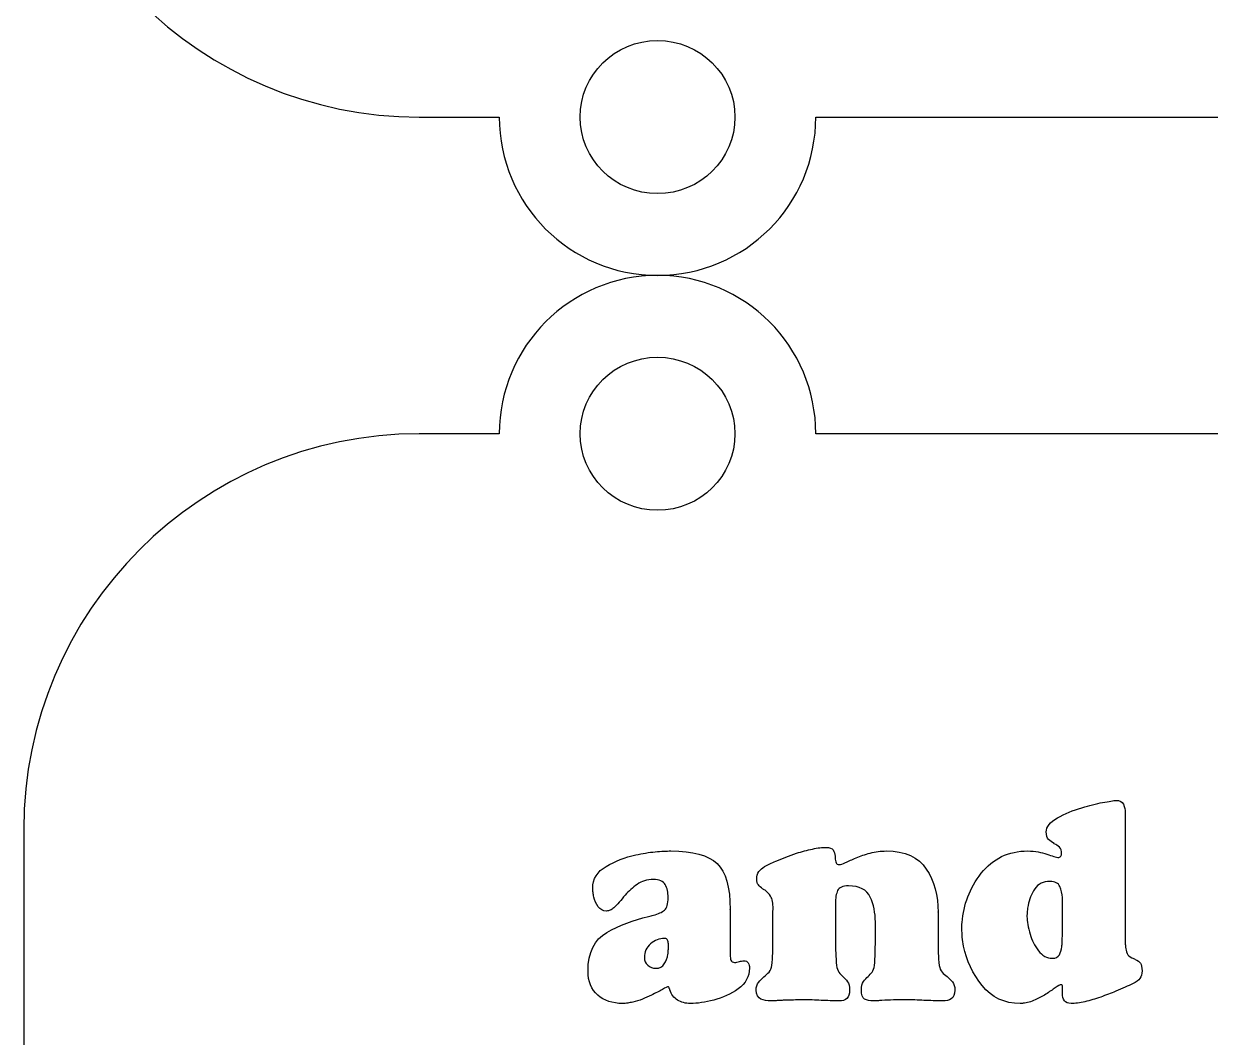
# Model space of a CAD drawing. Extents: x 1489 to 1914, y 371 to 1329.
# Drawn here: x 1616.6 to 1701.6, y 735.8 to 808.4 of the extents above; entities that cross this region are included whole.
import ezdxf

# ---------------------------------------------------------------- set-up
doc = ezdxf.new("R2010")
doc.units = 0
doc.layers.add('G0101', color=7, linetype='CONTINUOUS')

msp = doc.modelspace()

# ---------------------------------------------------------------- linework, layer by layer
at = {"layer": 'G0101', "color": 1}
for points in [[(1644.905559, 801.68148), (1650.636559, 801.68148)], [(1673.313558, 801.68148), (1734.292557, 801.68148)], [(1650.636559, 779.003881), (1644.905559, 779.003881)], [(1734.292557, 779.003881), (1673.313558, 779.003881)], [(1616.57756, 750.675881), (1616.57756, 722.292882)]]:
    msp.add_lwpolyline(points, dxfattribs=at)
for points in [[(1661.975558, 796.20148)], [(1661.975558, 773.523881)]]:
    msp.add_lwpolyline(points, close=True, dxfattribs=at)
at = {"layer": 'G0101', "color": 4}
for points in [[(1695.477258, 751.873081), (1695.477258, 743.473081), (1695.477258, 742.533081)], [(1695.477258, 751.853081), (1695.477258, 751.873081)], [(1690.397258, 749.653081), (1690.377258, 749.673081)], [(1674.697358, 748.773181), (1674.697358, 748.703181), (1674.697358, 748.633181)], [(1690.957258, 742.593081), (1690.977258, 743.313081), (1690.977258, 745.413081)], [(1690.977258, 745.413081), (1690.977258, 745.593081), (1690.977258, 745.793081)], [(1667.177558, 744.972981), (1667.177558, 741.972981), (1667.177558, 741.692981)], [(1667.177558, 744.952981), (1667.177558, 744.972981)], [(1670.237358, 742.681181), (1670.237358, 744.786181), (1670.257358, 744.986181)], [(1674.717358, 745.329181), (1674.717358, 744.768181), (1674.717358, 742.702181)], [(1682.077358, 744.764181), (1682.077358, 742.700181)], [(1682.077358, 744.744181), (1682.077358, 744.764181)], [(1677.577358, 742.682181), (1677.577358, 744.046181)], [(1683.777258, 743.573081), (1683.777258, 743.783081)], [(1662.757558, 742.332981), (1662.757558, 742.432981), (1662.757558, 742.492981)], [(1662.757558, 742.312981), (1662.757558, 742.332981)], [(1690.977258, 738.933082), (1690.977258, 739.393082), (1690.977258, 739.413082)], [(1688.067258, 738.213082), (1687.957258, 738.213082)]]:
    msp.add_lwpolyline(points, dxfattribs=at)
at = {"layer": 'G0101', "color": 1}
for points in [[(1616.57756, 830.009479), (1616.57756, 814.36448), (1629.260559, 801.68148), (1644.905559, 801.68148)], [(1656.430559, 801.68148), (1656.430559, 804.70848), (1658.912559, 807.16148), (1661.975558, 807.16148)], [(1661.975558, 807.16148), (1665.037558, 807.16148), (1667.519558, 804.70848), (1667.519558, 801.68148)], [(1650.636559, 801.68148), (1650.636559, 795.41948), (1655.712559, 790.34248), (1661.975558, 790.34248)], [(1661.975558, 796.20148), (1658.912559, 796.20148), (1656.430559, 798.65448), (1656.430559, 801.68148)], [(1667.519558, 801.68148), (1667.519558, 798.65448), (1665.037558, 796.20148), (1661.975558, 796.20148)], [(1661.975558, 790.34248), (1668.237558, 790.34248), (1673.313558, 795.41948), (1673.313558, 801.68148)], [(1661.975558, 790.34288), (1655.712559, 790.34288), (1650.636559, 785.26688), (1650.636559, 779.003881)], [(1673.313558, 779.003881), (1673.313558, 785.26688), (1668.237558, 790.34288), (1661.975558, 790.34288)], [(1656.430559, 779.003881), (1656.430559, 782.03088), (1658.912559, 784.48488), (1661.975558, 784.48488)], [(1661.975558, 784.48488), (1665.037558, 784.48488), (1667.519558, 782.03088), (1667.519558, 779.003881)], [(1644.905559, 779.003881), (1629.260559, 779.003881), (1616.57756, 766.320881), (1616.57756, 750.675881)], [(1661.975558, 773.523881), (1658.912559, 773.523881), (1656.430559, 775.977881), (1656.430559, 779.003881)], [(1667.519558, 779.003881), (1667.519558, 775.977881), (1665.037558, 773.523881), (1661.975558, 773.523881)]]:
    msp.add_open_spline(points, degree=3, dxfattribs=at)
at = {"layer": 'G0101', "color": 4}
for points in [[(1690.617258, 751.503081), (1691.150258, 751.803081), (1691.737258, 752.046081), (1692.377258, 752.233081)], [(1692.377258, 752.233081), (1692.897258, 752.393081), (1693.390258, 752.516081), (1693.857258, 752.603081)], [(1693.857258, 752.603081), (1694.324258, 752.690081), (1694.644258, 752.740081), (1694.817258, 752.753081)], [(1694.817258, 752.753081), (1695.083258, 752.753081), (1695.260258, 752.660081), (1695.347258, 752.473081)], [(1695.347258, 752.473081), (1695.434258, 752.286081), (1695.477258, 752.080081), (1695.477258, 751.853081)], [(1689.817258, 750.493081), (1689.817258, 750.866081), (1690.083258, 751.203081), (1690.617258, 751.503081)], [(1689.987258, 749.963081), (1689.873258, 750.076081), (1689.817258, 750.253081), (1689.817258, 750.493081)], [(1690.377258, 749.673081), (1690.230258, 749.753081), (1690.100258, 749.850081), (1689.987258, 749.963081)], [(1690.757258, 749.403081), (1690.650258, 749.503081), (1690.530258, 749.586081), (1690.397258, 749.653081)], [(1658.297559, 748.032981), (1658.937559, 748.405981), (1659.644559, 748.679981), (1660.417558, 748.852981)], [(1660.417558, 748.852981), (1660.897558, 748.958981), (1661.360558, 749.032981), (1661.807558, 749.072981)], [(1661.807558, 749.072981), (1662.254558, 749.112981), (1662.624558, 749.132981), (1662.917558, 749.132981)], [(1662.917558, 749.132981), (1664.504558, 749.132981), (1665.610558, 748.832981), (1666.237558, 748.232981)], [(1671.177358, 748.693181), (1671.431358, 748.786181), (1671.684358, 748.880181), (1671.937358, 748.973181)], [(1671.937358, 748.973181), (1672.324358, 749.093181), (1672.704358, 749.193181), (1673.077358, 749.273181)], [(1673.077358, 749.273181), (1673.451358, 749.353181), (1673.777358, 749.393181), (1674.057358, 749.393181)], [(1674.057358, 749.393181), (1674.310358, 749.393181), (1674.474358, 749.329181), (1674.547358, 749.203181)], [(1674.547358, 749.203181), (1674.620358, 749.076181), (1674.670358, 748.933181), (1674.697358, 748.773181)], [(1676.197358, 748.653181), (1676.504358, 748.773181), (1676.840358, 748.883181), (1677.207358, 748.983181)], [(1677.207358, 748.983181), (1677.574358, 749.083181), (1677.957358, 749.133181), (1678.357358, 749.133181)], [(1678.357358, 749.133181), (1679.704358, 749.133181), (1680.660358, 748.702181), (1681.227358, 747.840181)], [(1685.167258, 747.533081), (1686.000258, 748.600081), (1687.110258, 749.133081), (1688.497258, 749.133081)], [(1688.497258, 749.133081), (1688.764258, 749.133081), (1689.010258, 749.110081), (1689.237258, 749.063081)], [(1689.237258, 749.063081), (1689.463258, 749.016081), (1689.670258, 748.966081), (1689.857258, 748.913081)], [(1689.857258, 748.913081), (1690.043258, 748.846081), (1690.210258, 748.789081), (1690.357258, 748.743081)], [(1690.717258, 748.673081), (1690.784258, 748.686081), (1690.833258, 748.720081), (1690.867258, 748.773081)], [(1690.917258, 748.933081), (1690.917258, 749.146081), (1690.864258, 749.303081), (1690.757258, 749.403081)], [(1690.867258, 748.773081), (1690.900258, 748.826081), (1690.917258, 748.880081), (1690.917258, 748.933081)], [(1657.337559, 746.452981), (1657.337559, 747.132981), (1657.657559, 747.659981), (1658.297559, 748.032981)], [(1666.237558, 748.232981), (1666.863558, 747.632981), (1667.177558, 746.539981), (1667.177558, 744.952981)], [(1669.237358, 747.652181), (1669.344358, 747.799181), (1669.477358, 747.919181), (1669.637358, 748.013181)], [(1669.637358, 748.013181), (1669.757358, 748.079181), (1669.884358, 748.146181), (1670.017358, 748.213181)], [(1670.017358, 748.213181), (1670.150358, 748.280181), (1670.297358, 748.346181), (1670.457358, 748.413181)], [(1670.457358, 748.413181), (1670.684358, 748.506181), (1670.924358, 748.599181), (1671.177358, 748.693181)], [(1674.697358, 748.633181), (1674.710358, 748.499181), (1674.734358, 748.386181), (1674.767358, 748.293181)], [(1674.767358, 748.293181), (1674.800358, 748.200181), (1674.877358, 748.153181), (1674.997358, 748.153181)], [(1674.997358, 748.153181), (1675.077358, 748.153181), (1675.224358, 748.203181), (1675.437358, 748.303181)], [(1675.437358, 748.303181), (1675.650358, 748.403181), (1675.904358, 748.519181), (1676.197358, 748.653181)], [(1690.357258, 748.743081), (1690.503258, 748.696081), (1690.623258, 748.673081), (1690.717258, 748.673081)], [(1661.677558, 747.092981), (1661.223558, 747.092981), (1660.837558, 746.975981), (1660.517558, 746.742981)], [(1662.527558, 746.722981), (1662.387558, 746.969981), (1662.104558, 747.092981), (1661.677558, 747.092981)], [(1669.077358, 747.131181), (1669.077358, 747.331181), (1669.130358, 747.505181), (1669.237358, 747.652181)], [(1669.197358, 746.700181), (1669.117358, 746.800181), (1669.077358, 746.944181), (1669.077358, 747.131181)], [(1681.227358, 747.840181), (1681.794358, 746.978181), (1682.077358, 745.947181), (1682.077358, 744.744181)], [(1683.797258, 744.013081), (1683.877258, 745.293081), (1684.333258, 746.466081), (1685.167258, 747.533081)], [(1657.357559, 746.152981), (1657.343559, 746.259981), (1657.337559, 746.359981), (1657.337559, 746.452981)], [(1660.517558, 746.742981), (1660.197558, 746.509981), (1659.910559, 746.252981), (1659.657559, 745.972981)], [(1662.737558, 745.812981), (1662.737558, 746.172981), (1662.667558, 746.475981), (1662.527558, 746.722981)], [(1669.497358, 746.430181), (1669.377358, 746.510181), (1669.277358, 746.599181), (1669.197358, 746.700181)], [(1669.577358, 746.379181), (1669.550358, 746.399181), (1669.524358, 746.416181), (1669.497358, 746.430181)], [(1669.677358, 746.329181), (1669.637358, 746.342181), (1669.604358, 746.359181), (1669.577358, 746.379181)], [(1670.077358, 745.889181), (1669.957358, 746.075181), (1669.824358, 746.222181), (1669.677358, 746.329181)], [(1674.877358, 746.302181), (1674.770358, 746.081181), (1674.717358, 745.757181), (1674.717358, 745.329181)], [(1675.657358, 746.633181), (1675.244358, 746.633181), (1674.984358, 746.523181), (1674.877358, 746.302181)], [(1677.207358, 745.831181), (1676.960358, 746.366181), (1676.444358, 746.633181), (1675.657358, 746.633181)], [(1688.997258, 746.413081), (1688.757258, 746.053081), (1688.597258, 745.660081), (1688.517258, 745.233081)], [(1690.077258, 746.953081), (1689.597258, 746.953081), (1689.237258, 746.773081), (1688.997258, 746.413081)], [(1690.797258, 746.583081), (1690.690258, 746.830081), (1690.450258, 746.953081), (1690.077258, 746.953081)], [(1690.977258, 745.793081), (1690.963258, 746.073081), (1690.904258, 746.336081), (1690.797258, 746.583081)], [(1657.417559, 745.832981), (1657.390559, 745.939981), (1657.370559, 746.045981), (1657.357559, 746.152981)], [(1657.717559, 745.142981), (1657.570559, 745.349981), (1657.470559, 745.579981), (1657.417559, 745.832981)], [(1659.237559, 745.472981), (1659.104559, 745.312981), (1658.970559, 745.179981), (1658.837559, 745.072981)], [(1659.657559, 745.972981), (1659.510559, 745.799981), (1659.370559, 745.632981), (1659.237559, 745.472981)], [(1662.477558, 744.892981), (1662.650558, 745.039981), (1662.737558, 745.345981), (1662.737558, 745.812981)], [(1670.257358, 744.986181), (1670.257358, 745.401181), (1670.197358, 745.701181), (1670.077358, 745.889181)], [(1677.577358, 744.046181), (1677.577358, 744.701181), (1677.454358, 745.296181), (1677.207358, 745.831181)], [(1658.317559, 744.832981), (1658.064559, 744.832981), (1657.863559, 744.935981), (1657.717559, 745.142981)], [(1658.587559, 744.892981), (1658.500559, 744.852981), (1658.410559, 744.832981), (1658.317559, 744.832981)], [(1658.837559, 745.072981), (1658.757559, 744.992981), (1658.674559, 744.932981), (1658.587559, 744.892981)], [(1661.517558, 744.492981), (1661.570558, 744.505981), (1661.624558, 744.519981), (1661.677558, 744.532981)], [(1661.677558, 744.532981), (1662.037558, 744.625981), (1662.303558, 744.745981), (1662.477558, 744.892981)], [(1688.457258, 744.823081), (1688.443258, 744.683081), (1688.437258, 744.553081), (1688.437258, 744.433081)], [(1688.517258, 745.233081), (1688.490258, 745.100081), (1688.470258, 744.963081), (1688.457258, 744.823081)], [(1658.347559, 743.292981), (1659.247559, 743.799981), (1660.243558, 744.185981), (1661.337558, 744.452981)], [(1661.337558, 744.452981), (1661.403558, 744.465981), (1661.464558, 744.478981), (1661.517558, 744.492981)], [(1683.777258, 743.783081), (1683.777258, 743.856081), (1683.784258, 743.933081), (1683.797258, 744.013081)], [(1688.437258, 744.433081), (1688.437258, 744.273081), (1688.457258, 744.083081), (1688.497258, 743.863081)], [(1688.497258, 743.863081), (1688.537258, 743.643081), (1688.590258, 743.413081), (1688.657258, 743.173081)], [(1656.997559, 740.532981), (1656.997559, 741.865981), (1657.447559, 742.785981), (1658.347559, 743.292981)], [(1662.477558, 742.872981), (1662.104558, 742.872981), (1661.770558, 742.742981), (1661.477558, 742.482981)], [(1662.697558, 742.752981), (1662.670558, 742.832981), (1662.597558, 742.872981), (1662.477558, 742.872981)], [(1683.807258, 742.953081), (1683.787258, 743.166081), (1683.777258, 743.373081), (1683.777258, 743.573081)], [(1683.897258, 742.313081), (1683.857258, 742.526081), (1683.827258, 742.740081), (1683.807258, 742.953081)], [(1688.657258, 743.173081), (1688.790258, 742.746081), (1688.990258, 742.353081), (1689.257258, 741.993081)], [(1661.477558, 742.482981), (1661.184558, 742.222981), (1661.037558, 741.899981), (1661.037558, 741.512981)], [(1662.757558, 742.492981), (1662.743558, 742.585981), (1662.723558, 742.672981), (1662.697558, 742.752981)], [(1662.717558, 741.732981), (1662.730558, 741.825981), (1662.740558, 741.925981), (1662.747558, 742.032981)], [(1662.747558, 742.032981), (1662.754558, 742.139981), (1662.757558, 742.232981), (1662.757558, 742.312981)], [(1670.227358, 741.809181), (1670.234358, 742.096181), (1670.237358, 742.387181), (1670.237358, 742.681181)], [(1674.717358, 742.702181), (1674.717358, 742.395181), (1674.724358, 742.097181), (1674.737358, 741.810181)], [(1677.567358, 741.810181), (1677.574358, 742.097181), (1677.577358, 742.388181), (1677.577358, 742.682181)], [(1682.077358, 742.700181), (1682.077358, 742.393181), (1682.080358, 742.096181), (1682.087358, 741.808181)], [(1685.237258, 739.493082), (1684.557258, 740.346081), (1684.110258, 741.286081), (1683.897258, 742.313081)], [(1689.257258, 741.993081), (1689.523258, 741.633081), (1689.857258, 741.453081), (1690.257258, 741.453081)], [(1690.757258, 741.703081), (1690.850258, 741.870081), (1690.910258, 742.059081), (1690.937258, 742.273081)], [(1690.937258, 742.273081), (1690.937258, 742.326081), (1690.940258, 742.380081), (1690.947258, 742.433081)], [(1690.947258, 742.433081), (1690.954258, 742.486081), (1690.957258, 742.539081), (1690.957258, 742.593081)], [(1695.477258, 742.533081), (1695.477258, 742.479081), (1695.480258, 742.430081), (1695.487258, 742.383081)], [(1695.487258, 742.383081), (1695.494258, 742.336081), (1695.497258, 742.293081), (1695.497258, 742.253081)], [(1695.497258, 742.253081), (1695.510258, 742.093081), (1695.547258, 741.943081), (1695.607258, 741.803081)], [(1661.037558, 741.512981), (1661.037558, 741.285981), (1661.117558, 741.099981), (1661.277558, 740.952981)], [(1662.457558, 741.042981), (1662.590558, 741.249981), (1662.677558, 741.478981), (1662.717558, 741.732981)], [(1667.177558, 741.692981), (1667.177558, 741.545981), (1667.197558, 741.419981), (1667.237558, 741.312981)], [(1667.237558, 741.312981), (1667.277558, 741.205981), (1667.363558, 741.152981), (1667.497558, 741.152981)], [(1667.497558, 741.152981), (1667.550558, 741.152981), (1667.604558, 741.159981), (1667.657558, 741.172981)], [(1667.657558, 741.172981), (1667.710558, 741.185981), (1667.770558, 741.199981), (1667.837558, 741.212981)], [(1667.837558, 741.212981), (1667.890558, 741.225981), (1667.944558, 741.239981), (1667.997558, 741.252981)], [(1667.997558, 741.252981), (1668.050558, 741.265981), (1668.104558, 741.272981), (1668.157558, 741.272981)], [(1668.157558, 741.272981), (1668.303558, 741.272981), (1668.407558, 741.219981), (1668.467558, 741.112981)], [(1668.467558, 741.112981), (1668.527558, 741.005981), (1668.557558, 740.885981), (1668.557558, 740.752981)], [(1670.157358, 740.937181), (1670.197358, 741.231181), (1670.221358, 741.521181), (1670.227358, 741.809181)], [(1674.737358, 741.810181), (1674.750358, 741.522181), (1674.770358, 741.232181), (1674.797358, 740.938181)], [(1677.517358, 740.938181), (1677.544358, 741.232181), (1677.560358, 741.522181), (1677.567358, 741.810181)], [(1682.087358, 741.808181), (1682.094358, 741.521181), (1682.117358, 741.230181), (1682.157358, 740.936181)], [(1690.257258, 741.453081), (1690.497258, 741.453081), (1690.664258, 741.536081), (1690.757258, 741.703081)], [(1695.607258, 741.803081), (1695.667258, 741.663081), (1695.777258, 741.559081), (1695.937258, 741.493081)], [(1695.937258, 741.493081), (1695.990258, 741.466081), (1696.037258, 741.446081), (1696.077258, 741.433081)], [(1696.077258, 741.433081), (1696.117258, 741.420081), (1696.157258, 741.400081), (1696.197258, 741.373081)], [(1696.197258, 741.373081), (1696.370258, 741.293081), (1696.494258, 741.200081), (1696.567258, 741.093081)], [(1657.687559, 738.812982), (1657.227559, 739.212982), (1656.997559, 739.785982), (1656.997559, 740.532981)], [(1661.277558, 740.952981), (1661.437558, 740.805981), (1661.624558, 740.732981), (1661.837558, 740.732981)], [(1661.837558, 740.732981), (1662.117558, 740.732981), (1662.323558, 740.835981), (1662.457558, 741.042981)], [(1668.557558, 740.752981), (1668.557558, 740.139981), (1668.290558, 739.642982), (1667.757558, 739.262982)], [(1669.597358, 740.115181), (1669.730358, 740.222181), (1669.854358, 740.339181), (1669.967358, 740.466181)], [(1669.967358, 740.466181), (1670.080358, 740.593181), (1670.144358, 740.750181), (1670.157358, 740.937181)], [(1674.797358, 740.938181), (1674.824358, 740.737181), (1674.880358, 740.577181), (1674.967358, 740.456181)], [(1674.967358, 740.456181), (1675.054358, 740.336181), (1675.150358, 740.229181), (1675.257358, 740.136181)], [(1677.057358, 740.156181), (1677.164358, 740.249181), (1677.261358, 740.353181), (1677.347358, 740.467181)], [(1677.347358, 740.467181), (1677.434358, 740.580181), (1677.491358, 740.737181), (1677.517358, 740.938181)], [(1682.157358, 740.936181), (1682.184358, 740.736181), (1682.250358, 740.576181), (1682.357358, 740.455181)], [(1682.357358, 740.455181), (1682.464358, 740.335181), (1682.584358, 740.228181), (1682.717358, 740.135181)], [(1696.677258, 740.553081), (1696.677258, 740.326081), (1696.627258, 740.143081), (1696.527258, 740.003081)], [(1696.567258, 741.093081), (1696.640258, 740.986081), (1696.677258, 740.806081), (1696.677258, 740.553081)], [(1662.737558, 739.412982), (1662.684558, 739.412982), (1662.547558, 739.349982), (1662.327558, 739.222982)], [(1662.787558, 739.372982), (1662.767558, 739.399982), (1662.750558, 739.412982), (1662.737558, 739.412982)], [(1669.037358, 739.173182), (1669.037358, 739.400182), (1669.097358, 739.584182), (1669.217358, 739.724182)], [(1669.217358, 739.724182), (1669.337358, 739.865182), (1669.464358, 739.995182), (1669.597358, 740.115181)], [(1675.257358, 740.136181), (1675.377358, 740.029181), (1675.487358, 739.909182), (1675.587358, 739.775182)], [(1675.587358, 739.775182), (1675.687358, 739.641182), (1675.737358, 739.440182), (1675.737358, 739.173182)], [(1676.577358, 739.173182), (1676.577358, 739.440182), (1676.627358, 739.644182), (1676.727358, 739.785182)], [(1676.727358, 739.785182), (1676.827358, 739.925182), (1676.937358, 740.049181), (1677.057358, 740.156181)], [(1682.717358, 740.135181), (1682.850358, 740.014181), (1682.977358, 739.888182), (1683.097358, 739.754182)], [(1683.097358, 739.754182), (1683.217358, 739.620182), (1683.277358, 739.427182), (1683.277358, 739.173182)], [(1687.957258, 738.213082), (1686.824258, 738.213082), (1685.917258, 738.640082), (1685.237258, 739.493082)], [(1690.877258, 739.553082), (1690.797258, 739.553082), (1690.660258, 739.483082), (1690.467258, 739.343082)], [(1690.957258, 739.513082), (1690.943258, 739.539082), (1690.917258, 739.553082), (1690.877258, 739.553082)], [(1690.977258, 739.413082), (1690.977258, 739.453082), (1690.970258, 739.486082), (1690.957258, 739.513082)], [(1696.037258, 739.633082), (1695.864258, 739.553082), (1695.674258, 739.466082), (1695.467258, 739.373082)], [(1696.527258, 740.003081), (1696.427258, 739.863082), (1696.264258, 739.740082), (1696.037258, 739.633082)], [(1659.477559, 738.212982), (1658.743559, 738.212982), (1658.147559, 738.412982), (1657.687559, 738.812982)], [(1661.537558, 738.812982), (1661.323558, 738.705982), (1661.107558, 738.609982), (1660.887558, 738.522982)], [(1662.327558, 739.222982), (1662.107558, 739.095982), (1661.843558, 738.958982), (1661.537558, 738.812982)], [(1662.817558, 739.292982), (1662.817558, 739.319982), (1662.807558, 739.345982), (1662.787558, 739.372982)], [(1662.847558, 739.242982), (1662.840558, 739.262982), (1662.830558, 739.279982), (1662.817558, 739.292982)], [(1662.857558, 739.192982), (1662.857558, 739.205982), (1662.854558, 739.222982), (1662.847558, 739.242982)], [(1663.407558, 738.452982), (1663.147558, 738.612982), (1662.964558, 738.859982), (1662.857558, 739.192982)], [(1667.757558, 739.262982), (1667.223558, 738.882982), (1666.637558, 738.612982), (1665.997558, 738.452982)], [(1669.377358, 738.533182), (1669.177358, 738.626182), (1669.064358, 738.840182), (1669.037358, 739.173182)], [(1675.537358, 738.573182), (1675.404358, 738.453182), (1675.217358, 738.393182), (1674.977358, 738.393182)], [(1675.737358, 739.173182), (1675.737358, 738.893182), (1675.670358, 738.693182), (1675.537358, 738.573182)], [(1676.807358, 738.533182), (1676.654358, 738.626182), (1676.577358, 738.840182), (1676.577358, 739.173182)], [(1683.277358, 739.173182), (1683.264358, 738.866182), (1683.177358, 738.660182), (1683.017358, 738.553182)], [(1689.777258, 738.873082), (1689.550258, 738.726082), (1689.297258, 738.590082), (1689.017258, 738.463082)], [(1690.467258, 739.343082), (1690.273258, 739.203082), (1690.043258, 739.046082), (1689.777258, 738.873082)], [(1691.117258, 738.413082), (1691.023258, 738.546082), (1690.977258, 738.720082), (1690.977258, 738.933082)], [(1693.717258, 738.673082), (1693.330258, 738.539082), (1692.954258, 738.430082), (1692.587258, 738.343082)], [(1694.267258, 738.873082), (1694.087258, 738.806082), (1693.904258, 738.740082), (1693.717258, 738.673082)], [(1694.797258, 739.093082), (1694.623258, 739.013082), (1694.447258, 738.940082), (1694.267258, 738.873082)], [(1695.467258, 739.373082), (1695.260258, 739.280082), (1695.037258, 739.186082), (1694.797258, 739.093082)], [(1659.837559, 738.242982), (1659.717559, 738.222982), (1659.597559, 738.212982), (1659.477559, 738.212982)], [(1660.197558, 738.312982), (1660.077558, 738.286982), (1659.957559, 738.262982), (1659.837559, 738.242982)], [(1660.887558, 738.522982), (1660.667558, 738.436982), (1660.437558, 738.366982), (1660.197558, 738.312982)], [(1664.337558, 738.212982), (1663.977558, 738.212982), (1663.667558, 738.292982), (1663.407558, 738.452982)], [(1665.127558, 738.272982), (1664.840558, 738.232982), (1664.577558, 738.212982), (1664.337558, 738.212982)], [(1665.997558, 738.452982), (1665.703558, 738.372982), (1665.414558, 738.312982), (1665.127558, 738.272982)], [(1670.117358, 738.393182), (1669.824358, 738.393182), (1669.577358, 738.440182), (1669.377358, 738.533182)], [(1670.397358, 738.403182), (1670.304358, 738.396182), (1670.210358, 738.393182), (1670.117358, 738.393182)], [(1670.697358, 738.433182), (1670.590358, 738.420182), (1670.491358, 738.410182), (1670.397358, 738.403182)], [(1670.977358, 738.443182), (1670.884358, 738.436182), (1670.790358, 738.433182), (1670.697358, 738.433182)], [(1671.277358, 738.453182), (1671.170358, 738.453182), (1671.070358, 738.450182), (1670.977358, 738.443182)], [(1671.847358, 738.463182), (1671.654358, 738.456182), (1671.464358, 738.453182), (1671.277358, 738.453182)], [(1672.417358, 738.473182), (1672.230358, 738.473182), (1672.040358, 738.470182), (1671.847358, 738.463182)], [(1673.057358, 738.463182), (1672.844358, 738.470182), (1672.630358, 738.473182), (1672.417358, 738.473182)], [(1673.697358, 738.433182), (1673.484358, 738.447182), (1673.270358, 738.456182), (1673.057358, 738.463182)], [(1674.337358, 738.413182), (1674.124358, 738.427182), (1673.910358, 738.433182), (1673.697358, 738.433182)], [(1674.977358, 738.393182), (1674.764358, 738.393182), (1674.550358, 738.400182), (1674.337358, 738.413182)], [(1677.457358, 738.393182), (1677.177358, 738.393182), (1676.960358, 738.440182), (1676.807358, 738.533182)], [(1677.737358, 738.403182), (1677.644358, 738.396182), (1677.550358, 738.393182), (1677.457358, 738.393182)], [(1678.037358, 738.433182), (1677.931358, 738.420182), (1677.830358, 738.410182), (1677.737358, 738.403182)], [(1678.887358, 738.463182), (1678.600358, 738.456182), (1678.317358, 738.447182), (1678.037358, 738.433182)], [(1679.737358, 738.473182), (1679.457358, 738.473182), (1679.174358, 738.470182), (1678.887358, 738.463182)], [(1680.407358, 738.463182), (1680.187358, 738.470182), (1679.964358, 738.473182), (1679.737358, 738.473182)], [(1681.057358, 738.433182), (1680.844358, 738.447182), (1680.627358, 738.456182), (1680.407358, 738.463182)], [(1681.727358, 738.413182), (1681.507358, 738.427182), (1681.284358, 738.433182), (1681.057358, 738.433182)], [(1682.377358, 738.393182), (1682.164358, 738.393182), (1681.947358, 738.400182), (1681.727358, 738.413182)], [(1683.017358, 738.553182), (1682.857358, 738.447182), (1682.644358, 738.393182), (1682.377358, 738.393182)], [(1688.157258, 738.233082), (1688.130258, 738.220082), (1688.100258, 738.213082), (1688.067258, 738.213082)], [(1689.017258, 738.463082), (1688.737258, 738.336082), (1688.450258, 738.260082), (1688.157258, 738.233082)], [(1691.597258, 738.213082), (1691.370258, 738.213082), (1691.210258, 738.280082), (1691.117258, 738.413082)], [(1692.587258, 738.343082), (1692.220258, 738.256082), (1691.890258, 738.213082), (1691.597258, 738.213082)]]:
    msp.add_open_spline(points, degree=3, dxfattribs=at)

doc.saveas('drawing.dxf')
